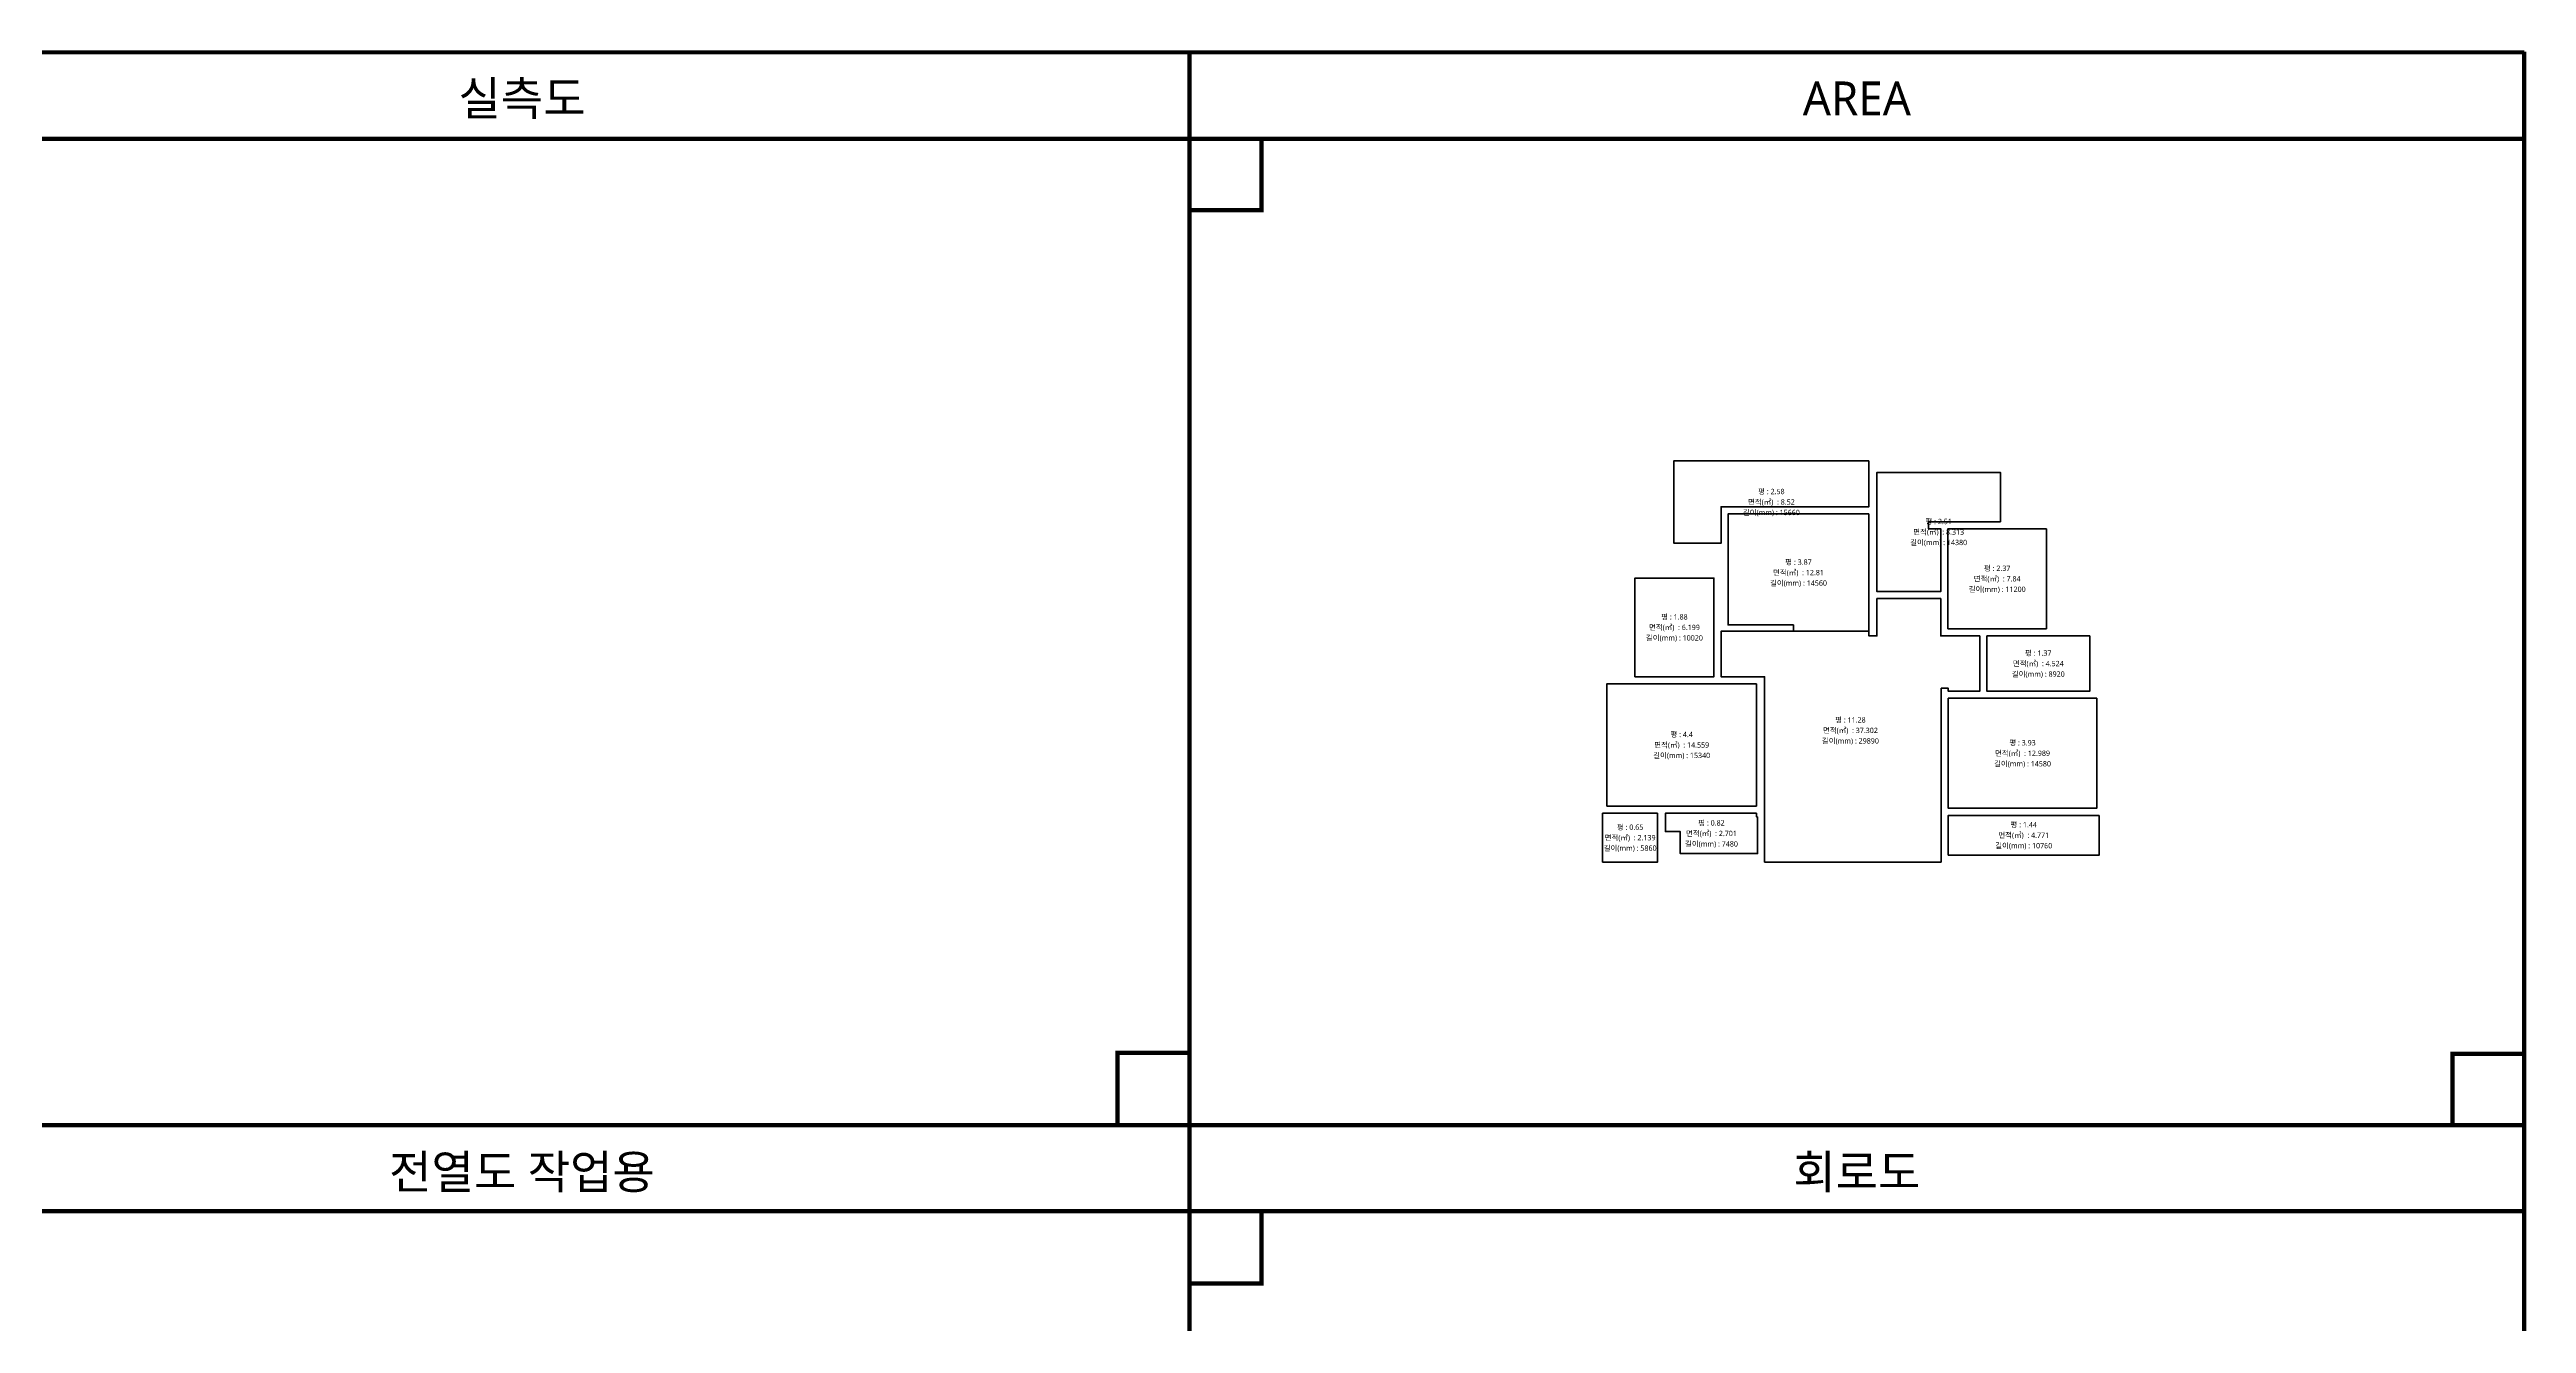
# Model space of a CAD drawing. Header units: millimetres. Extents: x 512 to 764439, y -71 to 559481.
# Drawn here: x 367889 to 437767, y 288420 to 324340 of the extents above; entities that cross this region are included whole.
import ezdxf
from ezdxf.enums import TextEntityAlignment as Align

# ---------------------------------------------------------------- set-up
doc = ezdxf.new("R2010")
doc.units = ezdxf.units.MM
doc.header["$LTSCALE"] = 50
doc.layers.add('#Fur', color=6, linetype='Continuous', lineweight=40)
doc.styles.add('N 맑은고딕', font='malgun.ttf')
doc.styles.add('맑은고딕', font='malgun.ttf')

msp = doc.modelspace()

# ---------------------------------------------------------------- linework, layer by layer
at = {"layer": '#Fur', "linetype": 'Continuous'}
for points in [[(419214.577866, 312746.97086474), (414914.577866, 312746.97086474), (413714.577866, 312746.97086474), (413714.577866, 310416.97086474), (415044.577866, 310416.97086474), (415044.577866, 311446.97086474), (416054.577866, 311446.97086474), (416954.577866, 311446.97086474), (418294.577866, 311446.97086474), (419214.577866, 311446.97086474)], [(422924.577866, 312026.97086474), (422924.577866, 312416.97086474), (419444.577866, 312416.97086474), (419444.577866, 309056.97086474), (421244.577866, 309056.97086474), (421244.577866, 310826.97086474), (420894.577866, 310826.97086474), (420894.577866, 311026.97086474), (421574.577866, 311026.97086474), (422924.577866, 311026.97086474)], [(419214.577866, 311246.97086474), (418294.577866, 311246.97086474), (416954.577866, 311246.97086474), (416054.577866, 311246.97086474), (415244.577866, 311246.97086474), (415244.577866, 308116.97086474), (417084.577866, 308116.97086474), (417084.577866, 307936.97086474), (419214.577866, 307936.97086474)], [(424224.577866, 310826.97086474), (422924.577866, 310826.97086474), (421574.577866, 310826.97086474), (421444.577866, 310826.97086474), (421444.577866, 308006.97086474), (422344.577866, 308006.97086474), (424224.577866, 308006.97086474)], [(414844.577866, 307936.97086474), (414844.577866, 309436.97086474), (412614.577866, 309436.97086474), (412614.577866, 308256.97086474), (412614.577866, 307696.97086474), (412614.577866, 306656.97086474), (414844.577866, 306656.97086474), (414844.577866, 307016.97086474)], [(421254.577866, 306331.97086474), (421454.577866, 306331.97086474), (421454.577866, 306246.97086474), (422344.577866, 306246.97086474), (422344.577866, 307046.97086474), (422344.577866, 307806.97086474), (421444.577866, 307806.97086474), (421244.577866, 307806.97086474), (421244.577866, 308856.97086474), (420894.577866, 308856.97086474), (419444.577866, 308856.97086474), (419444.577866, 307806.97086474), (419214.577866, 307806.97086474), (419214.577866, 307936.97086474), (417084.577866, 307936.97086474), (415104.577866, 307936.97086474), (415044.577866, 307936.97086474), (415044.577866, 307016.97086474), (415044.577866, 306656.97086474), (416044.577866, 306656.97086474), (416274.577866, 306656.97086474), (416274.577866, 302706.97086474), (416274.577866, 301756.97086474), (416274.577866, 301426.97086474), (421254.577866, 301426.97086474), (421254.577866, 301781.97086474), (421254.577866, 302671.97086474)], [(425444.577866, 307806.97086474), (422544.577866, 307806.97086474), (422544.577866, 307046.97086474), (422544.577866, 306246.97086474), (425444.577866, 306246.97086474)], [(416044.577866, 306456.97086474), (415044.577866, 306456.97086474), (412614.577866, 306456.97086474), (411824.577866, 306456.97086474), (411824.577866, 303006.97086474), (412474.577866, 303006.97086474), (413254.577866, 303006.97086474), (413974.577866, 303006.97086474), (416044.577866, 303006.97086474)], [(425644.577866, 306046.97086474), (422344.577866, 306046.97086474), (421454.577866, 306046.97086474), (421454.577866, 302946.97086474), (422004.577866, 302946.97086474), (424464.577866, 302946.97086474), (425644.577866, 302946.97086474)], [(413254.577866, 302806.97086474), (412474.577866, 302806.97086474), (411704.577866, 302806.97086474), (411704.577866, 301426.97086474), (413254.577866, 301426.97086474)], [(416074.577866, 302706.97086474), (416044.577866, 302706.97086474), (416044.577866, 302806.97086474), (413974.577866, 302806.97086474), (413474.577866, 302806.97086474), (413474.577866, 302286.97086474), (413894.577866, 302286.97086474), (413894.577866, 301666.97086474), (415404.577866, 301666.97086474), (416074.577866, 301666.97086474), (416074.577866, 301756.97086474)], [(425714.577866, 302746.97086474), (424464.577866, 302746.97086474), (422004.577866, 302746.97086474), (421454.577866, 302746.97086474), (421454.577866, 302671.97086474), (421454.577866, 301781.97086474), (421454.577866, 301626.97086474), (422114.577866, 301626.97086474), (424464.577866, 301626.97086474), (425714.577866, 301626.97086474)]]:
    msp.add_lwpolyline(points, close=True, dxfattribs=at)
at = {"color": 32, "true_color": 0xcd6928}
for points in [[(437706.3554854, 324261.77650097, 121.76646086, 121.76646086, 0), (280170.82462528, 324261.77650097, 121.76646086, 121.76646086, 0), (280170.82462528, 193633.8132722, 121.76646086, 121.76646086, 0), (287071.70775914, 193634.56700625, 121.76646086, 121.76646086, 0)], [(398032.01911735, 193646.68640653, 121.76646086, 121.76646086, 0), (437706.3554854, 193651.0197502, 121.76646086, 121.76646086, 0), (437706.3554854, 324278.98297897, 0, 0, 0)]]:
    msp.add_lwpolyline(points, format="xyseb", dxfattribs=at)
at = {"color": 32, "true_color": 0xcd6928, "const_width": 121.76646086}
for points in [[(400047.49763252, 324262.00247546), (400061.49072691, 193646.90807118)], [(287070.92407389, 321826.44728381), (437706.3554854, 321826.44728381)], [(402077.19957343, 321843.65376181), (402077.19957343, 319814.21274752), (400047.75855913, 319814.21274752)], [(398018.05661823, 294024.78882891), (398018.05661823, 296054.2298432), (400047.49763252, 296054.2298432)], [(435676.85328057, 293994.49013839), (435676.85328057, 296023.93115268), (437706.29429487, 296023.93115268)], [(287070.92407389, 294007.5823509), (437706.3554854, 294007.5823509)], [(287070.92407389, 291589.45961175), (437706.3554854, 291589.45961175)], [(402076.93864682, 291572.25313375), (402076.93864682, 289542.81211945), (400047.49763252, 289542.81211945)]]:
    msp.add_lwpolyline(points, dxfattribs=at)

# ---------------------------------------------------------------- texts
at = {"layer": '#Fur', "linetype": 'Continuous', "style": 'N 맑은고딕'}
for s, p in [('면적(㎡)  : 8.52', (416464.577866, 311581.97086474)), ('길이(mm) : 15660', (416464.577866, 311281.97086474)), ('길이(mm) : 14380', (421184.577866, 310436.97086474)), ('면적(㎡)  : 8.313', (421184.577866, 310736.97086474)), ('면적(㎡)  : 12.81', (417229.577866, 309591.97086474)), ('길이(mm) : 14560', (417229.577866, 309291.97086474)), ('길이(mm) : 11200', (422834.577866, 309116.97086474)), ('면적(㎡)  : 7.84', (422834.577866, 309416.97086474)), ('길이(mm) : 10020', (413729.577866, 307746.97086474)), ('면적(㎡)  : 6.199', (413729.577866, 308046.97086474)), ('길이(mm) : 8920', (423994.577866, 306726.97086474)), ('면적(㎡)  : 4.524', (423994.577866, 307026.97086474)), ('면적(㎡)  : 14.559', (413934.577866, 304731.97086474)), ('길이(mm) : 29890', (418694.577866, 304841.97086474)), ('면적(㎡)  : 37.302', (418694.577866, 305141.97086474)), ('길이(mm) : 15340', (413934.577866, 304431.97086474)), ('길이(mm) : 14580', (423549.577866, 304196.97086474)), ('면적(㎡)  : 12.989', (423549.577866, 304496.97086474)), ('길이(mm) : 5860', (412479.577866, 301816.97086474)), ('면적(㎡)  : 2.139', (412479.577866, 302116.97086474)), ('길이(mm) : 7480', (414774.577866, 301936.97086474)), ('면적(㎡)  : 2.701', (414774.577866, 302236.97086474)), ('길이(mm) : 10760', (423584.577866, 301886.97086474)), ('면적(㎡)  : 4.771', (423584.577866, 302186.97086474))]:
    msp.add_text(s, height=150, dxfattribs=at).set_placement(p, align=Align.MIDDLE)
at = {"layer": '#Fur', "color": 7, "linetype": 'Continuous', "style": 'N 맑은고딕'}
for s, p in [('평 : 2.58', (416464.577866, 311881.97086474)), ('평 : 2.51', (421184.577866, 311036.97086474)), ('평 : 3.87', (417229.577866, 309891.97086474)), ('평 : 2.37', (422834.577866, 309716.97086474)), ('평 : 1.88', (413729.577866, 308346.97086474)), ('평 : 1.37', (423994.577866, 307326.97086474)), ('평 : 11.28', (418694.577866, 305441.97086474)), ('평 : 4.4', (413934.577866, 305031.97086474)), ('평 : 3.93', (423549.577866, 304796.97086474)), ('평 : 0.82', (414774.577866, 302536.97086474)), ('평 : 1.44', (423584.577866, 302486.97086474)), ('평 : 0.65', (412479.577866, 302416.97086474))]:
    msp.add_text(s, height=150, dxfattribs=at).set_placement(p, align=Align.MIDDLE)
at = {"color": 7, "style": '맑은고딕'}
for s, p in [('실측도', (381218.06870608, 322964.29452978)), ('AREA', (418876.92655896, 322964.29452978)), ('전열도 작업용', (381218.06870608, 292692.89390171)), ('회로도', (418876.92655896, 292692.89390171))]:
    msp.add_text(s, height=953.103109844, dxfattribs=at).set_placement(p, align=Align.MIDDLE_CENTER)

doc.saveas('drawing.dxf')
